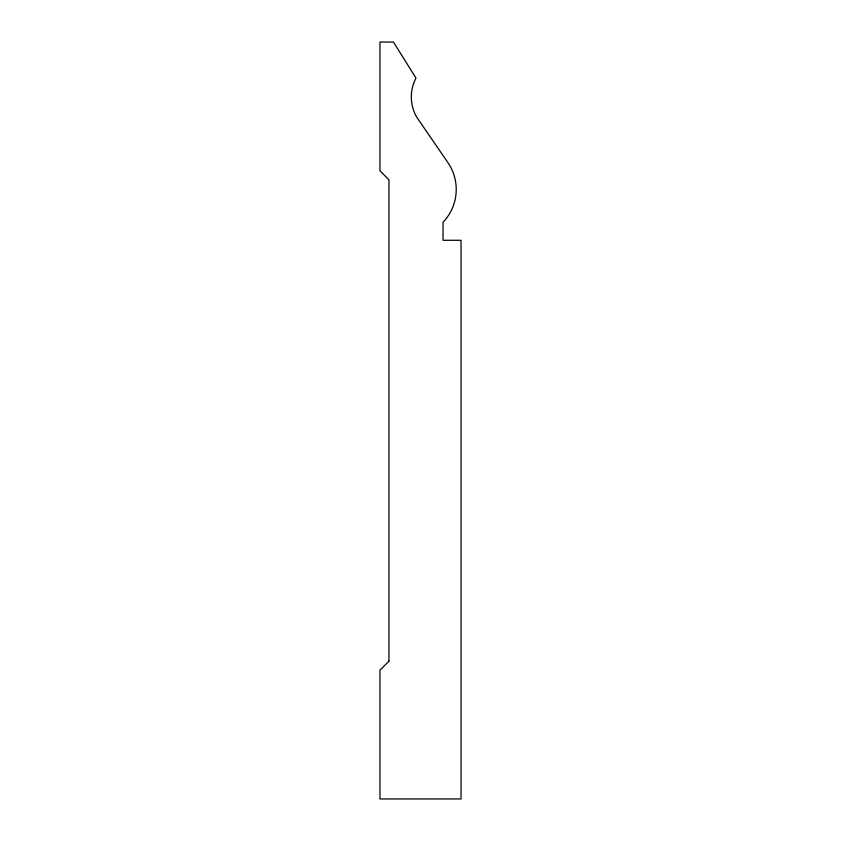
<?xml version="1.0" encoding="UTF-8"?>
<svg xmlns="http://www.w3.org/2000/svg" width="841" height="841" viewBox="0 0 841 841"><rect width="100%" height="100%" fill="white"/><g stroke="black" fill="none" stroke-linecap="round" stroke-linejoin="round"><path stroke-width="1.26" d="M388.963 661.173L379.953 670.182L379.953 798.95L461.047 798.95L461.047 240.284L443.028 240.284L443.028 222.266A47.443 47.443 0 0 0 447.391 161.85L416.631 117.036A40.526 40.526 0 0 1 415.99 78.097L393.472 42.05L379.953 42.05L379.953 170.818L388.963 179.827L388.963 661.173"/></g></svg>
